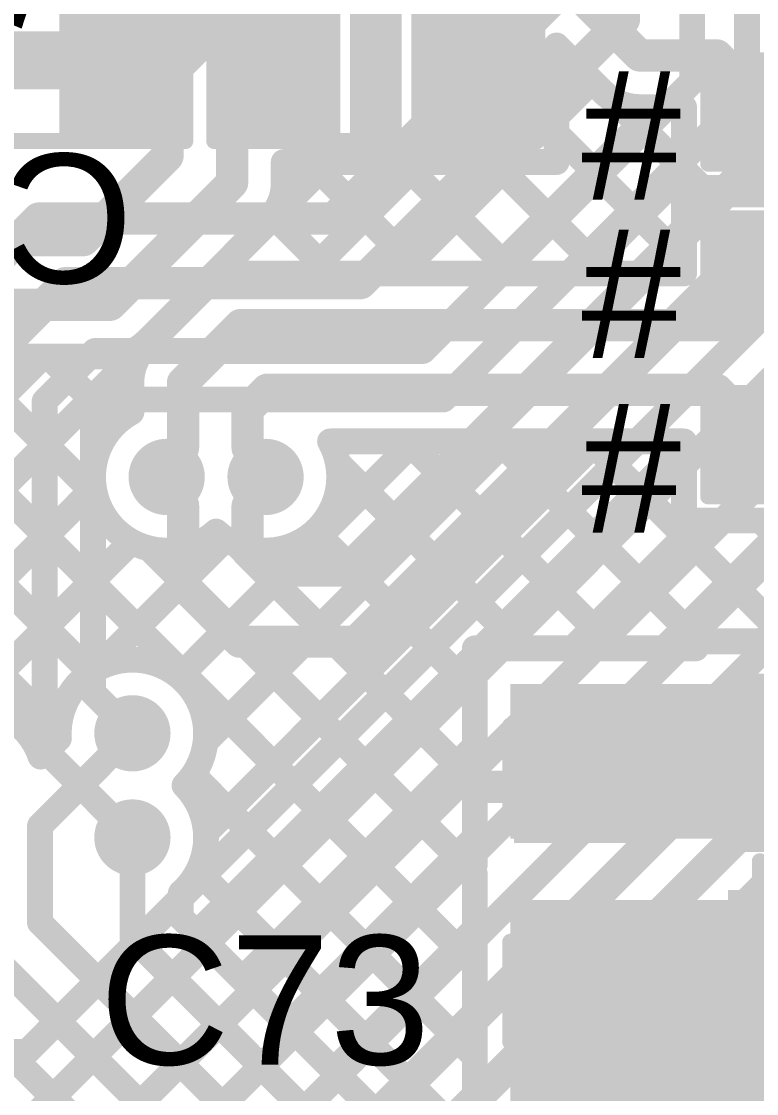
# Model space of a CAD drawing. Header units: millimetres. Extents: x -0.64 to 2.98, y -0.65 to 2.86.
# Drawn here: x 1.3423 to 1.57, y 0.0951 to 0.427 of the extents above; entities that cross this region are included whole.
import ezdxf

# ---------------------------------------------------------------- set-up
doc = ezdxf.new("R2010")
doc.units = ezdxf.units.MM
doc.header["$MEASUREMENT"] = 0
for name, color, linetype in [('BottomLayer', 5, 'Continuous'), ('BottomOverlay', 54, 'Continuous'), ('BottomSolder', 6, 'Continuous'), ('Mechanical2', 216, 'Continuous'), ('TopLayer', 1, 'Continuous'), ('TopOverlay', 2, 'Continuous'), ('TopPaste', 8, 'Continuous'), ('TopSolder', 216, 'Continuous'), ('ViaHoleLayer', 16, 'Continuous')]:
    doc.layers.add(name, color=color, linetype=linetype)
doc.styles.add('Arial', font='arial.ttf', dxfattribs={"height": 0.2})

# ---------------------------------------------------------------- blocks, each defined once
blk = doc.blocks.new('C___0402_29')
at = {"layer": 'TopLayer'}
for points in [[(-0.0275, -0.0125), (-0.0275, 0.0125), (-0.0095, 0.0125), (-0.0095, -0.0125)], [(0.0095, -0.0125), (0.0095, 0.0125), (0.0275, 0.0125), (0.0275, -0.0125)]]:
    blk.add_hatch(color=1, dxfattribs=at).paths.add_polyline_path(points)
at = {"layer": 'TopPaste'}
for points in [[(-0.0275, -0.0125), (-0.0275, 0.0125), (-0.0095, 0.0125), (-0.0095, -0.0125)], [(0.0095, -0.0125), (0.0095, 0.0125), (0.0275, 0.0125), (0.0275, -0.0125)]]:
    blk.add_hatch(color=8, dxfattribs=at).paths.add_polyline_path(points)
at = {"layer": 'TopSolder'}
for points in [[(-0.02986, -0.01486), (-0.02986, 0.01486), (-0.00714, 0.01486), (-0.00714, -0.01486)], [(0.00714, -0.01486), (0.00714, 0.01486), (0.02986, 0.01486), (0.02986, -0.01486)]]:
    blk.add_hatch(color=216, dxfattribs=at).paths.add_polyline_path(points)
at = {"layer": 'TopOverlay', "const_width": 0.005}
for points in [[(-0.031, -0.016), (-0.031, 0.016)], [(-0.031, 0.016), (-0.011, 0.016)], [(0.011, 0.016), (0.031, 0.016)], [(0.031, -0.016), (0.031, 0.016)], [(-0.031, -0.016), (-0.011, -0.016)], [(0.011, -0.016), (0.031, -0.016)]]:
    blk.add_lwpolyline(points, dxfattribs=at)
at = {"layer": 'TopOverlay', "const_width": 0.0025}
for points in [[(-0.03225, 0.016, 1), (-0.02975, 0.016, 1)], [(-0.03225, 0.016, 1), (-0.02975, 0.016, 1)], [(-0.01225, 0.016, 1), (-0.00975, 0.016, 1)], [(0.00975, 0.016, 1), (0.01225, 0.016, 1)], [(0.02975, 0.016, 1), (0.03225, 0.016, 1)], [(0.02975, 0.016, 1), (0.03225, 0.016, 1)], [(-0.03225, -0.016, 1), (-0.02975, -0.016, 1)], [(-0.03225, -0.016, 1), (-0.02975, -0.016, 1)], [(-0.01225, -0.016, 1), (-0.00975, -0.016, 1)], [(0.00975, -0.016, 1), (0.01225, -0.016, 1)], [(0.02975, -0.016, 1), (0.03225, -0.016, 1)], [(0.02975, -0.016, 1), (0.03225, -0.016, 1)]]:
    blk.add_lwpolyline(points, format="xyb", close=True, dxfattribs=at)
blk = doc.blocks.new('C___0402_30')
at = {"layer": 'TopLayer'}
for points in [[(-0.0275, -0.0125), (-0.0275, 0.0125), (-0.0095, 0.0125), (-0.0095, -0.0125)], [(0.0095, -0.0125), (0.0095, 0.0125), (0.0275, 0.0125), (0.0275, -0.0125)]]:
    blk.add_hatch(color=1, dxfattribs=at).paths.add_polyline_path(points)
at = {"layer": 'TopPaste'}
for points in [[(-0.0275, -0.0125), (-0.0275, 0.0125), (-0.0095, 0.0125), (-0.0095, -0.0125)], [(0.0095, -0.0125), (0.0095, 0.0125), (0.0275, 0.0125), (0.0275, -0.0125)]]:
    blk.add_hatch(color=8, dxfattribs=at).paths.add_polyline_path(points)
at = {"layer": 'TopSolder'}
for points in [[(-0.02986, -0.01486), (-0.02986, 0.01486), (-0.00714, 0.01486), (-0.00714, -0.01486)], [(0.00714, -0.01486), (0.00714, 0.01486), (0.02986, 0.01486), (0.02986, -0.01486)]]:
    blk.add_hatch(color=216, dxfattribs=at).paths.add_polyline_path(points)
at = {"layer": 'TopOverlay', "const_width": 0.005}
for points in [[(-0.031, -0.016), (-0.031, 0.016)], [(-0.031, 0.016), (-0.011, 0.016)], [(0.011, 0.016), (0.031, 0.016)], [(0.031, -0.016), (0.031, 0.016)], [(-0.031, -0.016), (-0.011, -0.016)], [(0.011, -0.016), (0.031, -0.016)]]:
    blk.add_lwpolyline(points, dxfattribs=at)
at = {"layer": 'TopOverlay', "const_width": 0.0025}
for points in [[(-0.03225, 0.016, 1), (-0.02975, 0.016, 1)], [(-0.03225, 0.016, 1), (-0.02975, 0.016, 1)], [(-0.01225, 0.016, 1), (-0.00975, 0.016, 1)], [(0.00975, 0.016, 1), (0.01225, 0.016, 1)], [(0.02975, 0.016, 1), (0.03225, 0.016, 1)], [(0.02975, 0.016, 1), (0.03225, 0.016, 1)], [(-0.03225, -0.016, 1), (-0.02975, -0.016, 1)], [(-0.03225, -0.016, 1), (-0.02975, -0.016, 1)], [(-0.01225, -0.016, 1), (-0.00975, -0.016, 1)], [(0.00975, -0.016, 1), (0.01225, -0.016, 1)], [(0.02975, -0.016, 1), (0.03225, -0.016, 1)], [(0.02975, -0.016, 1), (0.03225, -0.016, 1)]]:
    blk.add_lwpolyline(points, format="xyb", close=True, dxfattribs=at)
blk = doc.blocks.new('C___0402_31')
at = {"layer": 'TopLayer'}
for points in [[(-0.0275, -0.0125), (-0.0275, 0.0125), (-0.0095, 0.0125), (-0.0095, -0.0125)], [(0.0095, -0.0125), (0.0095, 0.0125), (0.0275, 0.0125), (0.0275, -0.0125)]]:
    blk.add_hatch(color=1, dxfattribs=at).paths.add_polyline_path(points)
at = {"layer": 'TopPaste'}
for points in [[(-0.0275, -0.0125), (-0.0275, 0.0125), (-0.0095, 0.0125), (-0.0095, -0.0125)], [(0.0095, -0.0125), (0.0095, 0.0125), (0.0275, 0.0125), (0.0275, -0.0125)]]:
    blk.add_hatch(color=8, dxfattribs=at).paths.add_polyline_path(points)
at = {"layer": 'TopSolder'}
for points in [[(-0.02986, -0.01486), (-0.02986, 0.01486), (-0.00714, 0.01486), (-0.00714, -0.01486)], [(0.00714, -0.01486), (0.00714, 0.01486), (0.02986, 0.01486), (0.02986, -0.01486)]]:
    blk.add_hatch(color=216, dxfattribs=at).paths.add_polyline_path(points)
at = {"layer": 'TopOverlay', "const_width": 0.005}
for points in [[(-0.031, -0.016), (-0.031, 0.016)], [(-0.031, 0.016), (-0.011, 0.016)], [(0.011, 0.016), (0.031, 0.016)], [(0.031, -0.016), (0.031, 0.016)], [(-0.031, -0.016), (-0.011, -0.016)], [(0.011, -0.016), (0.031, -0.016)]]:
    blk.add_lwpolyline(points, dxfattribs=at)
at = {"layer": 'TopOverlay', "const_width": 0.0025}
for points in [[(-0.03225, 0.016, 1), (-0.02975, 0.016, 1)], [(-0.03225, 0.016, 1), (-0.02975, 0.016, 1)], [(-0.01225, 0.016, 1), (-0.00975, 0.016, 1)], [(0.00975, 0.016, 1), (0.01225, 0.016, 1)], [(0.02975, 0.016, 1), (0.03225, 0.016, 1)], [(0.02975, 0.016, 1), (0.03225, 0.016, 1)], [(-0.03225, -0.016, 1), (-0.02975, -0.016, 1)], [(-0.03225, -0.016, 1), (-0.02975, -0.016, 1)], [(-0.01225, -0.016, 1), (-0.00975, -0.016, 1)], [(0.00975, -0.016, 1), (0.01225, -0.016, 1)], [(0.02975, -0.016, 1), (0.03225, -0.016, 1)], [(0.02975, -0.016, 1), (0.03225, -0.016, 1)]]:
    blk.add_lwpolyline(points, format="xyb", close=True, dxfattribs=at)
blk = doc.blocks.new('SOLDER_BRIDGE_108')
at = {"layer": 'TopLayer'}
for points in [[(-0.045, -0.0175), (-0.045, 0.0175), (-0.015, 0.0175), (-0.015, -0.0175)], [(0.015, -0.0175), (0.015, 0.0175), (0.045, 0.0175), (0.045, -0.0175)]]:
    blk.add_hatch(color=1, dxfattribs=at).paths.add_polyline_path(points)
at = {"layer": 'TopPaste'}
for points in [[(-0.045, -0.0175), (-0.045, 0.0175), (-0.015, 0.0175), (-0.015, -0.0175)], [(0.015, -0.0175), (0.015, 0.0175), (0.045, 0.0175), (0.045, -0.0175)]]:
    blk.add_hatch(color=8, dxfattribs=at).paths.add_polyline_path(points)
at = {"layer": 'TopSolder'}
for points in [[(-0.049, -0.0215), (-0.049, 0.0215), (-0.011, 0.0215), (-0.011, -0.0215)], [(0.011, -0.0215), (0.011, 0.0215), (0.049, 0.0215), (0.049, -0.0215)]]:
    blk.add_hatch(color=216, dxfattribs=at).paths.add_polyline_path(points)
at = {"layer": 'TopOverlay', "const_width": 0.005}
for points in [[(0.05, 0.022), (-0.05, 0.022)], [(-0.05, 0.022), (-0.05, -0.022)], [(0.05, 0.022), (0.05, -0.022)], [(0.05, -0.022), (-0.05, -0.022)]]:
    blk.add_lwpolyline(points, dxfattribs=at)
at = {"layer": 'TopOverlay', "const_width": 0.0025}
for points in [[(-0.05125, 0.022, 1), (-0.04875, 0.022, 1)], [(-0.05125, 0.022, 1), (-0.04875, 0.022, 1)], [(0.04875, 0.022, 1), (0.05125, 0.022, 1)], [(0.04875, 0.022, 1), (0.05125, 0.022, 1)], [(-0.05125, -0.022, 1), (-0.04875, -0.022, 1)], [(-0.05125, -0.022, 1), (-0.04875, -0.022, 1)], [(0.04875, -0.022, 1), (0.05125, -0.022, 1)], [(0.04875, -0.022, 1), (0.05125, -0.022, 1)]]:
    blk.add_lwpolyline(points, format="xyb", close=True, dxfattribs=at)
blk = doc.blocks.new('SOLDER_BRIDGE_110')
at = {"layer": 'TopLayer'}
for points in [[(-0.045, -0.0175), (-0.045, 0.0175), (-0.015, 0.0175), (-0.015, -0.0175)], [(0.015, -0.0175), (0.015, 0.0175), (0.045, 0.0175), (0.045, -0.0175)]]:
    blk.add_hatch(color=1, dxfattribs=at).paths.add_polyline_path(points)
at = {"layer": 'TopPaste'}
for points in [[(-0.045, -0.0175), (-0.045, 0.0175), (-0.015, 0.0175), (-0.015, -0.0175)], [(0.015, -0.0175), (0.015, 0.0175), (0.045, 0.0175), (0.045, -0.0175)]]:
    blk.add_hatch(color=8, dxfattribs=at).paths.add_polyline_path(points)
at = {"layer": 'TopSolder'}
for points in [[(-0.049, -0.0215), (-0.049, 0.0215), (-0.011, 0.0215), (-0.011, -0.0215)], [(0.011, -0.0215), (0.011, 0.0215), (0.049, 0.0215), (0.049, -0.0215)]]:
    blk.add_hatch(color=216, dxfattribs=at).paths.add_polyline_path(points)
at = {"layer": 'TopOverlay', "const_width": 0.005}
for points in [[(-0.05, 0.022), (0.05, 0.022)], [(-0.05, -0.022), (-0.05, 0.022)], [(0.05, -0.022), (0.05, 0.022)], [(-0.05, -0.022), (0.05, -0.022)]]:
    blk.add_lwpolyline(points, dxfattribs=at)
at = {"layer": 'TopOverlay', "const_width": 0.0025}
for points in [[(-0.05125, 0.022, 1), (-0.04875, 0.022, 1)], [(-0.05125, 0.022, 1), (-0.04875, 0.022, 1)], [(0.04875, 0.022, 1), (0.05125, 0.022, 1)], [(0.04875, 0.022, 1), (0.05125, 0.022, 1)], [(-0.05125, -0.022, 1), (-0.04875, -0.022, 1)], [(-0.05125, -0.022, 1), (-0.04875, -0.022, 1)], [(0.04875, -0.022, 1), (0.05125, -0.022, 1)], [(0.04875, -0.022, 1), (0.05125, -0.022, 1)]]:
    blk.add_lwpolyline(points, format="xyb", close=True, dxfattribs=at)
blk = doc.blocks.new('S3224576121060_255')
at = {"layer": 'TopLayer'}
for points in [[(-0.07087, 0.05709), (-0.01575, 0.05709), (-0.01575, 0.00984), (-0.07087, 0.00984)], [(0.01575, 0.05709), (0.07087, 0.05709), (0.07087, 0.00984), (0.01575, 0.00984)], [(-0.07087, -0.00984), (-0.01575, -0.00984), (-0.01575, -0.05709), (-0.07087, -0.05709)], [(0.01575, -0.00984), (0.07087, -0.00984), (0.07087, -0.05709), (0.01575, -0.05709)]]:
    blk.add_hatch(color=1, dxfattribs=at).paths.add_polyline_path(points)
at = {"layer": 'TopPaste'}
for points in [[(-0.07087, 0.05709), (-0.01575, 0.05709), (-0.01575, 0.00984), (-0.07087, 0.00984)], [(0.01575, 0.05709), (0.07087, 0.05709), (0.07087, 0.00984), (0.01575, 0.00984)], [(-0.07087, -0.00984), (-0.01575, -0.00984), (-0.01575, -0.05709), (-0.07087, -0.05709)], [(0.01575, -0.00984), (0.07087, -0.00984), (0.07087, -0.05709), (0.01575, -0.05709)]]:
    blk.add_hatch(color=8, dxfattribs=at).paths.add_polyline_path(points)
at = {"layer": 'TopSolder'}
for points in [[(-0.07487, 0.06109), (-0.01175, 0.06109), (-0.01175, 0.00584), (-0.07487, 0.00584)], [(0.01175, 0.06109), (0.07487, 0.06109), (0.07487, 0.00584), (0.01175, 0.00584)], [(-0.07487, -0.00584), (-0.01175, -0.00584), (-0.01175, -0.06109), (-0.07487, -0.06109)], [(0.01175, -0.00584), (0.07487, -0.00584), (0.07487, -0.06109), (0.01175, -0.06109)]]:
    blk.add_hatch(color=216, dxfattribs=at).paths.add_polyline_path(points)
at = {"layer": 'TopOverlay', "const_width": 0.005}
for points in [[(-0.008, 0.051), (0.008, 0.051)], [(-0.065, -0.002), (-0.065, 0.003)], [(0.065, -0.002), (0.065, 0.003)], [(-0.008, -0.051), (0.008, -0.051)]]:
    blk.add_lwpolyline(points, dxfattribs=at)
at = {"layer": 'TopOverlay'}
for points, const_width in [([(-0.00925, 0.051, 1), (-0.00675, 0.051, 1)], 0.0025), ([(0.00675, 0.051, 1), (0.00925, 0.051, 1)], 0.0025), ([(-0.06625, 0.003, 1), (-0.06375, 0.003, 1)], 0.0025), ([(0.06375, 0.003, 1), (0.06625, 0.003, 1)], 0.0025), ([(-0.06625, -0.002, 1), (-0.06375, -0.002, 1)], 0.0025), ([(0.06375, -0.002, 1), (0.06625, -0.002, 1)], 0.0025), ([(-0.078, -0.042, 1), (-0.086, -0.042, 1)], 0.005), ([(-0.08725, -0.042, 1), (-0.08475, -0.042, 1)], 0.0025), ([(-0.07925, -0.042, 1), (-0.07675, -0.042, 1)], 0.0025), ([(-0.00925, -0.051, 1), (-0.00675, -0.051, 1)], 0.0025), ([(0.00675, -0.051, 1), (0.00925, -0.051, 1)], 0.0025)]:
    blk.add_lwpolyline(points, format="xyb", close=True, dxfattribs=dict(at, const_width=const_width))
blk = doc.blocks.new('C___0603_332')
at = {"layer": 'TopLayer'}
for points in [[(-0.015, 0.0175), (-0.015, -0.0175), (-0.045, -0.0175), (-0.045, 0.0175)], [(0.045, 0.0175), (0.045, -0.0175), (0.015, -0.0175), (0.015, 0.0175)]]:
    blk.add_hatch(color=1, dxfattribs=at).paths.add_polyline_path(points)
at = {"layer": 'TopPaste'}
for points in [[(-0.015, 0.0175), (-0.015, -0.0175), (-0.045, -0.0175), (-0.045, 0.0175)], [(0.045, 0.0175), (0.045, -0.0175), (0.015, -0.0175), (0.015, 0.0175)]]:
    blk.add_hatch(color=8, dxfattribs=at).paths.add_polyline_path(points)
at = {"layer": 'TopSolder'}
for points in [[(-0.01264, 0.01986), (-0.01264, -0.01986), (-0.04736, -0.01986), (-0.04736, 0.01986)], [(0.04736, 0.01986), (0.04736, -0.01986), (0.01264, -0.01986), (0.01264, 0.01986)]]:
    blk.add_hatch(color=216, dxfattribs=at).paths.add_polyline_path(points)
at = {"layer": 'TopOverlay', "const_width": 0.005}
for points in [[(-0.018, 0.021), (-0.049, 0.021)], [(-0.049, -0.021), (-0.049, 0.021)], [(0.049, 0.021), (0.018, 0.021)], [(0.049, -0.021), (0.049, 0.021)], [(-0.018, -0.021), (-0.049, -0.021)], [(0.049, -0.021), (0.018, -0.021)]]:
    blk.add_lwpolyline(points, dxfattribs=at)
at = {"layer": 'TopOverlay', "const_width": 0.0025}
for points in [[(-0.05025, 0.021, 1), (-0.04775, 0.021, 1)], [(-0.05025, 0.021, 1), (-0.04775, 0.021, 1)], [(-0.01925, 0.021, 1), (-0.01675, 0.021, 1)], [(0.01675, 0.021, 1), (0.01925, 0.021, 1)], [(0.04775, 0.021, 1), (0.05025, 0.021, 1)], [(0.04775, 0.021, 1), (0.05025, 0.021, 1)], [(-0.05025, -0.021, 1), (-0.04775, -0.021, 1)], [(-0.05025, -0.021, 1), (-0.04775, -0.021, 1)], [(-0.01925, -0.021, 1), (-0.01675, -0.021, 1)], [(0.01675, -0.021, 1), (0.01925, -0.021, 1)], [(0.04775, -0.021, 1), (0.05025, -0.021, 1)], [(0.04775, -0.021, 1), (0.05025, -0.021, 1)]]:
    blk.add_lwpolyline(points, format="xyb", close=True, dxfattribs=at)

msp = doc.modelspace()

# ---------------------------------------------------------------- hatches: boundary and pattern name
at = {"layer": 'BottomLayer'}
h = msp.add_hatch(color=5, dxfattribs=at)
edge = h.paths.add_edge_path()
edge.add_arc((1.38724, 0.286), 0.01181, 0, 360)
h = msp.add_hatch(color=5, dxfattribs=at)
edge = h.paths.add_edge_path()
edge.add_arc((1.41787, 0.286), 0.01181, 0, 360)
h = msp.add_hatch(color=5, dxfattribs=at)
edge = h.paths.add_edge_path()
edge.add_arc((1.37663, 0.20663), 0.01181, 0, 360)
h = msp.add_hatch(color=5, dxfattribs=at)
edge = h.paths.add_edge_path()
edge.add_arc((1.37663, 0.17437), 0.01181, 0, 360)
at = {"layer": 'BottomSolder'}
h = msp.add_hatch(color=6, dxfattribs=at)
edge = h.paths.add_edge_path()
edge.add_arc((1.38724, 0.286), 0.00791, 0, 360)
h = msp.add_hatch(color=6, dxfattribs=at)
edge = h.paths.add_edge_path()
edge.add_arc((1.41787, 0.286), 0.00791, 0, 360)
h = msp.add_hatch(color=6, dxfattribs=at)
edge = h.paths.add_edge_path()
edge.add_arc((1.37663, 0.20663), 0.00791, 0, 360)
h = msp.add_hatch(color=6, dxfattribs=at)
edge = h.paths.add_edge_path()
edge.add_arc((1.37663, 0.17437), 0.00791, 0, 360)
at = {"layer": 'TopLayer'}
h = msp.add_hatch(color=1, dxfattribs=at)
edge = h.paths.add_edge_path()
edge.add_arc((1.38724, 0.286), 0.01181, 0, 360)
h = msp.add_hatch(color=1, dxfattribs=at)
edge = h.paths.add_edge_path()
edge.add_arc((1.41787, 0.286), 0.01181, 0, 360)
for points in [[(1.623, 0.22193), (1.49369, 0.22193), (1.49369, 0.174), (1.623, 0.174)], [(1.623, 0.155), (1.49369, 0.155), (1.49369, 0.072), (1.623, 0.072)]]:
    msp.add_hatch(color=1, dxfattribs=at).paths.add_polyline_path(points)
h = msp.add_hatch(color=1, dxfattribs=at)
edge = h.paths.add_edge_path()
edge.add_arc((1.37663, 0.20663), 0.01181, 0, 360)
h = msp.add_hatch(color=1, dxfattribs=at)
edge = h.paths.add_edge_path()
edge.add_arc((1.37663, 0.17437), 0.01181, 0, 360)
at = {"layer": 'TopSolder'}
h = msp.add_hatch(color=216, dxfattribs=at)
edge = h.paths.add_edge_path()
edge.add_arc((1.38724, 0.286), 0.00791, 0, 360)
h = msp.add_hatch(color=216, dxfattribs=at)
edge = h.paths.add_edge_path()
edge.add_arc((1.41787, 0.286), 0.00791, 0, 360)
h = msp.add_hatch(color=216, dxfattribs=at)
edge = h.paths.add_edge_path()
edge.add_arc((1.37663, 0.20663), 0.00791, 0, 360)
h = msp.add_hatch(color=216, dxfattribs=at)
edge = h.paths.add_edge_path()
edge.add_arc((1.37663, 0.17437), 0.00791, 0, 360)
at = {"layer": 'ViaHoleLayer'}
h = msp.add_hatch(color=16, dxfattribs=at)
edge = h.paths.add_edge_path()
edge.add_arc((1.38724, 0.286), 0.00591, 0, 360)
h = msp.add_hatch(color=16, dxfattribs=at)
edge = h.paths.add_edge_path()
edge.add_arc((1.41787, 0.286), 0.00591, 0, 360)
h = msp.add_hatch(color=16, dxfattribs=at)
edge = h.paths.add_edge_path()
edge.add_arc((1.37663, 0.20663), 0.00591, 0, 360)
h = msp.add_hatch(color=16, dxfattribs=at)
edge = h.paths.add_edge_path()
edge.add_arc((1.37663, 0.17437), 0.00591, 0, 360)

# ---------------------------------------------------------------- linework, layer by layer
at = {"layer": 'BottomLayer'}
for points, const_width in [([(1.567, 0.404), (1.567, 0.70904)], 0.008), ([(1.55, 0.40837), (1.55, 0.703)], 0.008), ([(1.52886, 0.42757), (1.52886, 0.67014)], 0.01), ([(1.291, -0.073), (1.93869, 0.57469)], 0.01), ([(1.31682, 0.00382), (1.88962, 0.57662)], 0.008), ([(1.30001, -0.03968), (1.908, 0.56831)], 0.008), ([(1.45073, 0.06127), (1.95669, 0.56723)], 0.01), ([(1.343, 0.085), (1.81636, 0.55836)], 0.008), ([(1.34432, 0.05732), (1.832, 0.545)], 0.008), ([(1.344, 0.108), (1.738, 0.502)], 0.008), ([(1.387, 0.415), (1.4085, 0.4365)], 0.018), ([(1.439, 0.366), (1.50886, 0.43586)], 0.01), ([(1.44728, 0.346), (1.52886, 0.42757)], 0.01), ([(1.256, 0.415), (1.387, 0.415)], 0.018), ([(1.46663, 0.325), (1.55, 0.40837)], 0.008), ([(1.473, 0.31), (1.567, 0.404)], 0.008), ([(1.443, 0.257), (1.58531, 0.39931)], 0.01), ([(1.446, 0.235), (1.60299, 0.39199)], 0.01), ([(1.301, 0.31941), (1.34759, 0.366)], 0.01), ([(1.34759, 0.366), (1.439, 0.366)], 0.01), ([(1.32, 0.31013), (1.35587, 0.346)], 0.01), ([(1.35587, 0.346), (1.44728, 0.346)], 0.01), ([(1.34943, 0.30943), (1.365, 0.325)], 0.008), ([(1.365, 0.325), (1.46663, 0.325)], 0.008), ([(1.34943, 0.20157), (1.34943, 0.30943)], 0.008), ([(1.36443, 0.30243), (1.372, 0.31)], 0.008), ([(1.372, 0.31), (1.473, 0.31)], 0.008), ([(1.36443, 0.21913), (1.36443, 0.30243)], 0.008), ([(1.38724, 0.28231), (1.38724, 0.286)], 0.01), ([(1.41787, 0.28256), (1.41787, 0.286)], 0.01), ([(1.38724, 0.28231), (1.39231, 0.27725)], 0.01), ([(1.41231, 0.277), (1.41787, 0.28256)], 0.01), ([(1.39231, 0.25257), (1.39231, 0.27725)], 0.01), ([(1.41231, 0.26286), (1.41231, 0.277)], 0.01), ([(1.41231, 0.26286), (1.41817, 0.257)], 0.01), ([(1.41817, 0.257), (1.443, 0.257)], 0.01), ([(1.39231, 0.25257), (1.40988, 0.235)], 0.01), ([(1.40988, 0.235), (1.446, 0.235)], 0.01), ([(1.36443, 0.21913), (1.37663, 0.20693)], 0.008), ([(1.46206, 0.04997), (1.624, 0.21192)], 0.008), ([(1.37663, 0.20663), (1.37663, 0.20693)], 0.008), ([(1.45226, 0.03072), (1.624, 0.20246)], 0.008), ([(1.34943, 0.20157), (1.37663, 0.17437)], 0.008), ([(1.46381, 0.01398), (1.624, 0.17418)], 0.008), ([(1.57132, 0.15924), (1.624, 0.10656)], 0.008), ([(1.38821, -0.0899), (1.624, 0.14589)], 0.008), ([(1.55718, 0.1451), (1.624, 0.07828)], 0.008), ([(1.54304, 0.13095), (1.624, 0.04999)], 0.008), ([(1.5289, 0.11681), (1.79024, -0.14453)], 0.008), ([(1.296, 0.108), (1.344, 0.108)], 0.008), ([(1.51475, 0.10267), (1.71007, -0.09265)], 0.008)]:
    msp.add_lwpolyline(points, dxfattribs=dict(at, const_width=const_width))
for points, const_width in [([(1.52636, 0.42757, 1), (1.53136, 0.42757, 1)], 0.005), ([(1.52636, 0.42757, 1), (1.53136, 0.42757, 1)], 0.005), ([(1.3825, 0.415, 1), (1.3915, 0.415, 1)], 0.009), ([(1.3825, 0.415, 1), (1.3915, 0.415, 1)], 0.009), ([(1.548, 0.40837, 1), (1.552, 0.40837, 1)], 0.004), ([(1.548, 0.40837, 1), (1.552, 0.40837, 1)], 0.004), ([(1.565, 0.404, 1), (1.569, 0.404, 1)], 0.004), ([(1.565, 0.404, 1), (1.569, 0.404, 1)], 0.004), ([(1.34509, 0.366, 1), (1.35009, 0.366, 1)], 0.005), ([(1.34509, 0.366, 1), (1.35009, 0.366, 1)], 0.005), ([(1.4365, 0.366, 1), (1.4415, 0.366, 1)], 0.005), ([(1.4365, 0.366, 1), (1.4415, 0.366, 1)], 0.005), ([(1.35337, 0.346, 1), (1.35837, 0.346, 1)], 0.005), ([(1.35337, 0.346, 1), (1.35837, 0.346, 1)], 0.005), ([(1.44478, 0.346, 1), (1.44978, 0.346, 1)], 0.005), ([(1.44478, 0.346, 1), (1.44978, 0.346, 1)], 0.005), ([(1.363, 0.325, 1), (1.367, 0.325, 1)], 0.004), ([(1.363, 0.325, 1), (1.367, 0.325, 1)], 0.004), ([(1.46463, 0.325, 1), (1.46863, 0.325, 1)], 0.004), ([(1.46463, 0.325, 1), (1.46863, 0.325, 1)], 0.004), ([(1.34743, 0.30943, 1), (1.35143, 0.30943, 1)], 0.004), ([(1.34743, 0.30943, 1), (1.35143, 0.30943, 1)], 0.004), ([(1.37, 0.31, 1), (1.374, 0.31, 1)], 0.004), ([(1.37, 0.31, 1), (1.374, 0.31, 1)], 0.004), ([(1.471, 0.31, 1), (1.475, 0.31, 1)], 0.004), ([(1.471, 0.31, 1), (1.475, 0.31, 1)], 0.004), ([(1.36243, 0.30243, 1), (1.36643, 0.30243, 1)], 0.004), ([(1.36243, 0.30243, 1), (1.36643, 0.30243, 1)], 0.004), ([(1.38474, 0.286, 1), (1.38974, 0.286, 1)], 0.005), ([(1.41537, 0.286, 1), (1.42037, 0.286, 1)], 0.005), ([(1.38474, 0.28231, 1), (1.38974, 0.28231, 1)], 0.005), ([(1.38474, 0.28231, 1), (1.38974, 0.28231, 1)], 0.005), ([(1.41537, 0.28256, 1), (1.42037, 0.28256, 1)], 0.005), ([(1.41537, 0.28256, 1), (1.42037, 0.28256, 1)], 0.005), ([(1.38981, 0.27725, 1), (1.39481, 0.27725, 1)], 0.005), ([(1.38981, 0.27725, 1), (1.39481, 0.27725, 1)], 0.005), ([(1.40981, 0.277, 1), (1.41481, 0.277, 1)], 0.005), ([(1.40981, 0.277, 1), (1.41481, 0.277, 1)], 0.005), ([(1.40981, 0.26286, 1), (1.41481, 0.26286, 1)], 0.005), ([(1.40981, 0.26286, 1), (1.41481, 0.26286, 1)], 0.005), ([(1.41567, 0.257, 1), (1.42067, 0.257, 1)], 0.005), ([(1.41567, 0.257, 1), (1.42067, 0.257, 1)], 0.005), ([(1.4405, 0.257, 1), (1.4455, 0.257, 1)], 0.005), ([(1.4405, 0.257, 1), (1.4455, 0.257, 1)], 0.005), ([(1.38981, 0.25257, 1), (1.39481, 0.25257, 1)], 0.005), ([(1.38981, 0.25257, 1), (1.39481, 0.25257, 1)], 0.005), ([(1.40738, 0.235, 1), (1.41238, 0.235, 1)], 0.005), ([(1.40738, 0.235, 1), (1.41238, 0.235, 1)], 0.005), ([(1.4435, 0.235, 1), (1.4485, 0.235, 1)], 0.005), ([(1.4435, 0.235, 1), (1.4485, 0.235, 1)], 0.005), ([(1.36243, 0.21913, 1), (1.36643, 0.21913, 1)], 0.004), ([(1.36243, 0.21913, 1), (1.36643, 0.21913, 1)], 0.004), ([(1.37463, 0.20693, 1), (1.37863, 0.20693, 1)], 0.004), ([(1.37463, 0.20693, 1), (1.37863, 0.20693, 1)], 0.004), ([(1.37463, 0.20663, 1), (1.37863, 0.20663, 1)], 0.004), ([(1.34743, 0.20157, 1), (1.35143, 0.20157, 1)], 0.004), ([(1.34743, 0.20157, 1), (1.35143, 0.20157, 1)], 0.004), ([(1.37463, 0.17437, 1), (1.37863, 0.17437, 1)], 0.004), ([(1.56932, 0.15924, 1), (1.57332, 0.15924, 1)], 0.004), ([(1.55518, 0.1451, 1), (1.55918, 0.1451, 1)], 0.004), ([(1.54104, 0.13095, 1), (1.54504, 0.13095, 1)], 0.004), ([(1.5269, 0.11681, 1), (1.5309, 0.11681, 1)], 0.004), ([(1.342, 0.108, 1), (1.346, 0.108, 1)], 0.004), ([(1.342, 0.108, 1), (1.346, 0.108, 1)], 0.004), ([(1.51275, 0.10267, 1), (1.51675, 0.10267, 1)], 0.004)]:
    msp.add_lwpolyline(points, format="xyb", close=True, dxfattribs=dict(at, const_width=const_width))
at = {"layer": 'Mechanical2', "const_width": 0.01}
msp.add_lwpolyline([(1.75783, 2.80917, -6.230382), (0.64896, 2.81029)], format="xyb", dxfattribs=at)
at = {"layer": 'TopLayer'}
for points, const_width in [([(1.482, 0.412), (1.482, 0.45386)], 0.012), ([(1.448, 0.3835), (1.448, 0.4405)], 0.008), ([(1.456, 0.3835), (1.456, 0.4405)], 0.008), ([(1.511, 0.43922), (1.53372, 0.4165)], 0.01), ([(1.448, 0.42244), (1.456, 0.43044)], 0.008), ([(1.448, 0.42398), (1.456, 0.41598)], 0.008), ([(1.508, 0.41959), (1.52239, 0.4052)], 0.008), ([(1.508, 0.3835), (1.508, 0.41959)], 0.008), ([(1.53372, 0.4165), (1.55764, 0.4165)], 0.01), ([(1.55764, 0.4165), (1.5635, 0.41064)], 0.01), ([(1.373, 0.4095), (1.373, 0.412)], 0.01), ([(1.422, 0.4095), (1.422, 0.412)], 0.01), ([(1.5635, 0.403), (1.5635, 0.41064)], 0.01), ([(1.373, 0.4095), (1.3875, 0.395)], 0.01), ([(1.4075, 0.395), (1.422, 0.4095)], 0.01), ([(1.508, 0.39759), (1.519, 0.40859)], 0.008), ([(1.448, 0.39416), (1.456, 0.40216)], 0.008), ([(1.52615, 0.4024), (1.5475, 0.38105)], 0.008), ([(1.5635, 0.403), (1.5675, 0.399)], 0.01), ([(1.4877, 0.349), (1.5392, 0.4005)], 0.008), ([(1.53372, 0.4005), (1.5475, 0.4005)], 0.008), ([(1.5475, 0.3755), (1.5475, 0.4005)], 0.008), ([(1.3875, 0.38536), (1.3875, 0.395)], 0.01), ([(1.4075, 0.37707), (1.4075, 0.395)], 0.01), ([(1.448, 0.3957), (1.456, 0.3877)], 0.008), ([(1.508, 0.39227), (1.5475, 0.35277)], 0.008), ([(1.456, 0.3877), (1.4602, 0.3835)], 0.008), ([(1.36145, 0.35931), (1.3875, 0.38536)], 0.01), ([(1.30806, 0.25422), (1.43734, 0.3835)], 0.008), ([(1.4235, 0.3835), (1.448, 0.3835)], 0.008), ([(1.4235, 0.37707), (1.4235, 0.3835)], 0.008), ([(1.43113, 0.349), (1.46563, 0.3835)], 0.008), ([(1.43191, 0.3835), (1.46641, 0.349)], 0.008), ([(1.456, 0.3835), (1.508, 0.3835)], 0.008), ([(1.45941, 0.349), (1.49391, 0.3835)], 0.008), ([(1.4602, 0.3835), (1.4947, 0.349)], 0.008), ([(1.48848, 0.3835), (1.52298, 0.349)], 0.008), ([(1.5475, 0.38105), (1.55305, 0.3755)], 0.008), ([(1.36974, 0.33931), (1.4075, 0.37707)], 0.01), ([(1.51598, 0.349), (1.5475, 0.38052)], 0.008), ([(1.5475, 0.3755), (1.582, 0.3755)], 0.008), ([(1.5475, 0.3735), (1.582, 0.3735)], 0.008), ([(1.5475, 0.349), (1.5475, 0.3735)], 0.008), ([(1.38106, 0.32801), (1.4188, 0.36575)], 0.008), ([(1.42002, 0.36711), (1.43813, 0.349)], 0.008), ([(1.33692, 0.35931), (1.36145, 0.35931)], 0.01), ([(1.40595, 0.3529), (1.40985, 0.349)], 0.008), ([(1.41007, 0.349), (1.5475, 0.349)], 0.008), ([(1.5635, 0.346), (1.5675, 0.35)], 0.01), ([(1.5635, 0.33886), (1.5635, 0.346)], 0.01), ([(1.38101, 0.32656), (1.39875, 0.3443)], 0.008), ([(1.31792, 0.33931), (1.36974, 0.33931)], 0.01), ([(1.55764, 0.333), (1.5635, 0.33886)], 0.01), ([(1.39231, 0.31524), (1.41007, 0.333)], 0.01), ([(1.41007, 0.333), (1.55764, 0.333)], 0.01), ([(1.28037, 0.25481), (1.34887, 0.32331)], 0.008), ([(1.31792, 0.32331), (1.36974, 0.32331)], 0.008), ([(1.3224, 0.32331), (1.36507, 0.28064)], 0.008), ([(1.35068, 0.32331), (1.37149, 0.3025)], 0.008), ([(1.29783, 0.3196), (1.48269, 0.13473)], 0.008), ([(1.37631, 0.30602), (1.37631, 0.31524)], 0.008), ([(1.39231, 0.295), (1.39231, 0.31524)], 0.01), ([(1.41231, 0.30695), (1.41836, 0.313)], 0.01), ([(1.41836, 0.313), (1.55764, 0.313)], 0.01), ([(1.55764, 0.313), (1.5635, 0.30714)], 0.01), ([(1.5635, 0.3), (1.5635, 0.30714)], 0.01), ([(1.41231, 0.295), (1.41231, 0.30695)], 0.01), ([(1.5635, 0.3), (1.5675, 0.296)], 0.01), ([(1.39118, 0.2242), (1.46398, 0.297)], 0.008), ([(1.39929, 0.20403), (1.49227, 0.297)], 0.008), ([(1.39939, 0.17584), (1.52055, 0.297)], 0.008), ([(1.43785, 0.297), (1.5475, 0.297)], 0.008), ([(1.46185, 0.297), (1.52592, 0.23293)], 0.008), ([(1.48476, 0.23293), (1.5475, 0.29567)], 0.008), ([(1.49013, 0.297), (1.55204, 0.23509)], 0.008), ([(1.51841, 0.297), (1.58033, 0.23509)], 0.008), ([(1.5475, 0.2725), (1.5475, 0.297)], 0.008), ([(1.29558, 0.29356), (1.36371, 0.22543)], 0.008), ([(1.44027, 0.29029), (1.49763, 0.23293)], 0.008), ([(1.32365, 0.24152), (1.36469, 0.28256)], 0.008), ([(1.51305, 0.23293), (1.55262, 0.2725)], 0.008), ([(1.54133, 0.23293), (1.5809, 0.2725)], 0.008), ([(1.5475, 0.2725), (1.582, 0.2725)], 0.008), ([(1.5712, 0.2725), (1.60861, 0.23509)], 0.008), ([(1.43318, 0.2691), (1.48269, 0.21958)], 0.008), ([(1.33654, 0.22613), (1.37636, 0.26595)], 0.008), ([(1.36488, 0.22618), (1.40552, 0.26682)], 0.008), ([(1.40902, 0.26498), (1.48269, 0.1913)], 0.008), ([(1.57177, 0.23509), (1.60269, 0.266)], 0.008), ([(1.38188, 0.26383), (1.48269, 0.16302)], 0.008), ([(1.55113, 0.23509), (1.63425, 0.23509)], 0.008), ([(1.48269, 0.23293), (1.55113, 0.23293)], 0.008), ([(1.48269, 0.166), (1.48269, 0.23293)], 0.008), ([(1.39652, 0.14469), (1.48269, 0.23086)], 0.008), ([(1.33711, 0.22374), (1.35382, 0.20703)], 0.008), ([(1.34466, 0.20596), (1.35708, 0.21838)], 0.008), ([(1.348, 0.178), (1.37663, 0.20663)], 0.008), ([(1.3482, 0.19941), (1.35387, 0.20508)], 0.008), ([(1.41067, 0.13055), (1.48269, 0.20257)], 0.008), ([(1.39543, 0.19371), (1.48269, 0.10645)], 0.008), ([(1.48719, 0.19006), (1.51469, 0.19006)], 0.01), ([(1.348, 0.148), (1.348, 0.178)], 0.008), ([(1.37663, 0.14337), (1.37663, 0.17437)], 0.008), ([(1.42481, 0.11641), (1.48269, 0.17429)], 0.008), ([(1.39692, 0.16394), (1.48269, 0.07816)], 0.008), ([(1.48269, 0.061), (1.48269, 0.163)], 0.008), ([(1.39163, 0.14958), (1.39163, 0.15718)], 0.008), ([(1.322, 0.149), (1.527, -0.056)], 0.008), ([(1.39163, 0.14958), (1.54721, -0.006)], 0.008), ([(1.348, 0.148), (1.532, -0.036)], 0.008), ([(1.43895, 0.10226), (1.48269, 0.146)], 0.008), ([(1.37663, 0.14337), (1.541, -0.021)], 0.008), ([(1.314, 0.132), (1.52168, -0.07569)], 0.008), ([(1.45309, 0.08812), (1.48269, 0.11772)], 0.008)]:
    msp.add_lwpolyline(points, dxfattribs=dict(at, const_width=const_width))
for points, const_width in [([(1.454, 0.43044, 1), (1.458, 0.43044, 1)], 0.004), ([(1.446, 0.42398, 1), (1.45, 0.42398, 1)], 0.004), ([(1.446, 0.42244, 1), (1.45, 0.42244, 1)], 0.004), ([(1.506, 0.41959, 1), (1.51, 0.41959, 1)], 0.004), ([(1.506, 0.41959, 1), (1.51, 0.41959, 1)], 0.004), ([(1.454, 0.41598, 1), (1.458, 0.41598, 1)], 0.004), ([(1.53122, 0.4165, 1), (1.53622, 0.4165, 1)], 0.005), ([(1.53122, 0.4165, 1), (1.53622, 0.4165, 1)], 0.005), ([(1.55514, 0.4165, 1), (1.56014, 0.4165, 1)], 0.005), ([(1.55514, 0.4165, 1), (1.56014, 0.4165, 1)], 0.005), ([(1.3705, 0.412, 1), (1.3755, 0.412, 1)], 0.005), ([(1.4195, 0.412, 1), (1.4245, 0.412, 1)], 0.005), ([(1.479, 0.412, 1), (1.485, 0.412, 1)], 0.006), ([(1.561, 0.41064, 1), (1.566, 0.41064, 1)], 0.005), ([(1.561, 0.41064, 1), (1.566, 0.41064, 1)], 0.005), ([(1.3705, 0.4095, 1), (1.3755, 0.4095, 1)], 0.005), ([(1.3705, 0.4095, 1), (1.3755, 0.4095, 1)], 0.005), ([(1.4195, 0.4095, 1), (1.4245, 0.4095, 1)], 0.005), ([(1.4195, 0.4095, 1), (1.4245, 0.4095, 1)], 0.005), ([(1.517, 0.40859, 1), (1.521, 0.40859, 1)], 0.004), ([(1.52039, 0.4052, 1), (1.52439, 0.4052, 1)], 0.004), ([(1.52039, 0.4052, 1), (1.52439, 0.4052, 1)], 0.004), ([(1.5204, 0.40519, 1), (1.5244, 0.40519, 1)], 0.004), ([(1.454, 0.40216, 1), (1.458, 0.40216, 1)], 0.004), ([(1.52415, 0.4024, 1), (1.52815, 0.4024, 1)], 0.004), ([(1.561, 0.403, 1), (1.566, 0.403, 1)], 0.005), ([(1.561, 0.403, 1), (1.566, 0.403, 1)], 0.005), ([(1.53172, 0.4005, 1), (1.53572, 0.4005, 1)], 0.004), ([(1.53172, 0.4005, 1), (1.53572, 0.4005, 1)], 0.004), ([(1.53172, 0.4005, 1), (1.53572, 0.4005, 1)], 0.004), ([(1.5372, 0.4005, 1), (1.5412, 0.4005, 1)], 0.004), ([(1.5455, 0.4005, 1), (1.5495, 0.4005, 1)], 0.004), ([(1.5455, 0.4005, 1), (1.5495, 0.4005, 1)], 0.004), ([(1.565, 0.399, 1), (1.57, 0.399, 1)], 0.005), ([(1.385, 0.395, 1), (1.39, 0.395, 1)], 0.005), ([(1.385, 0.395, 1), (1.39, 0.395, 1)], 0.005), ([(1.405, 0.395, 1), (1.41, 0.395, 1)], 0.005), ([(1.405, 0.395, 1), (1.41, 0.395, 1)], 0.005), ([(1.446, 0.3957, 1), (1.45, 0.3957, 1)], 0.004), ([(1.506, 0.39759, 1), (1.51, 0.39759, 1)], 0.004), ([(1.446, 0.39416, 1), (1.45, 0.39416, 1)], 0.004), ([(1.506, 0.39227, 1), (1.51, 0.39227, 1)], 0.004), ([(1.454, 0.3877, 1), (1.458, 0.3877, 1)], 0.004), ([(1.454, 0.3877, 1), (1.458, 0.3877, 1)], 0.004), ([(1.385, 0.38536, 1), (1.39, 0.38536, 1)], 0.005), ([(1.385, 0.38536, 1), (1.39, 0.38536, 1)], 0.005), ([(1.4215, 0.3835, 1), (1.4255, 0.3835, 1)], 0.004), ([(1.4215, 0.3835, 1), (1.4255, 0.3835, 1)], 0.004), ([(1.42991, 0.3835, 1), (1.43391, 0.3835, 1)], 0.004), ([(1.43534, 0.3835, 1), (1.43934, 0.3835, 1)], 0.004), ([(1.446, 0.3835, 1), (1.45, 0.3835, 1)], 0.004), ([(1.446, 0.3835, 1), (1.45, 0.3835, 1)], 0.004), ([(1.454, 0.3835, 1), (1.458, 0.3835, 1)], 0.004), ([(1.454, 0.3835, 1), (1.458, 0.3835, 1)], 0.004), ([(1.4582, 0.3835, 1), (1.4622, 0.3835, 1)], 0.004), ([(1.4582, 0.3835, 1), (1.4622, 0.3835, 1)], 0.004), ([(1.46363, 0.3835, 1), (1.46763, 0.3835, 1)], 0.004), ([(1.48648, 0.3835, 1), (1.49048, 0.3835, 1)], 0.004), ([(1.49191, 0.3835, 1), (1.49591, 0.3835, 1)], 0.004), ([(1.506, 0.3835, 1), (1.51, 0.3835, 1)], 0.004), ([(1.506, 0.3835, 1), (1.51, 0.3835, 1)], 0.004), ([(1.5455, 0.38105, 1), (1.5495, 0.38105, 1)], 0.004), ([(1.5455, 0.38105, 1), (1.5495, 0.38105, 1)], 0.004), ([(1.405, 0.37707, 1), (1.41, 0.37707, 1)], 0.005), ([(1.405, 0.37707, 1), (1.41, 0.37707, 1)], 0.005), ([(1.5455, 0.38052, 1), (1.5495, 0.38052, 1)], 0.004), ([(1.4215, 0.37707, 1), (1.4255, 0.37707, 1)], 0.004), ([(1.4215, 0.37707, 1), (1.4255, 0.37707, 1)], 0.004), ([(1.4215, 0.37707, 1), (1.4255, 0.37707, 1)], 0.004), ([(1.5455, 0.3755, 1), (1.5495, 0.3755, 1)], 0.004), ([(1.5455, 0.3755, 1), (1.5495, 0.3755, 1)], 0.004), ([(1.55105, 0.3755, 1), (1.55505, 0.3755, 1)], 0.004), ([(1.5455, 0.3735, 1), (1.5495, 0.3735, 1)], 0.004), ([(1.5455, 0.3735, 1), (1.5495, 0.3735, 1)], 0.004), ([(1.4168, 0.36575, 1), (1.4208, 0.36575, 1)], 0.004), ([(1.4168, 0.36575, 1), (1.4208, 0.36575, 1)], 0.004), ([(1.41681, 0.36576, 1), (1.42081, 0.36576, 1)], 0.004), ([(1.41802, 0.36711, 1), (1.42202, 0.36711, 1)], 0.004), ([(1.35895, 0.35931, 1), (1.36395, 0.35931, 1)], 0.005), ([(1.35895, 0.35931, 1), (1.36395, 0.35931, 1)], 0.005), ([(1.40395, 0.3529, 1), (1.40795, 0.3529, 1)], 0.004), ([(1.5455, 0.35277, 1), (1.5495, 0.35277, 1)], 0.004), ([(1.40785, 0.349, 1), (1.41185, 0.349, 1)], 0.004), ([(1.40807, 0.349, 1), (1.41207, 0.349, 1)], 0.004), ([(1.40807, 0.349, 1), (1.41207, 0.349, 1)], 0.004), ([(1.40807, 0.349, 1), (1.41207, 0.349, 1)], 0.004), ([(1.42913, 0.349, 1), (1.43313, 0.349, 1)], 0.004), ([(1.43613, 0.349, 1), (1.44013, 0.349, 1)], 0.004), ([(1.45741, 0.349, 1), (1.46141, 0.349, 1)], 0.004), ([(1.46441, 0.349, 1), (1.46841, 0.349, 1)], 0.004), ([(1.4857, 0.349, 1), (1.4897, 0.349, 1)], 0.004), ([(1.4927, 0.349, 1), (1.4967, 0.349, 1)], 0.004), ([(1.51398, 0.349, 1), (1.51798, 0.349, 1)], 0.004), ([(1.52098, 0.349, 1), (1.52498, 0.349, 1)], 0.004), ([(1.5455, 0.349, 1), (1.5495, 0.349, 1)], 0.004), ([(1.5455, 0.349, 1), (1.5495, 0.349, 1)], 0.004), ([(1.565, 0.35, 1), (1.57, 0.35, 1)], 0.005), ([(1.561, 0.346, 1), (1.566, 0.346, 1)], 0.005), ([(1.561, 0.346, 1), (1.566, 0.346, 1)], 0.005), ([(1.39675, 0.3443, 1), (1.40075, 0.3443, 1)], 0.004), ([(1.39675, 0.3443, 1), (1.40075, 0.3443, 1)], 0.004), ([(1.39676, 0.34431, 1), (1.40076, 0.34431, 1)], 0.004), ([(1.36724, 0.33931, 1), (1.37224, 0.33931, 1)], 0.005), ([(1.36724, 0.33931, 1), (1.37224, 0.33931, 1)], 0.005), ([(1.561, 0.33886, 1), (1.566, 0.33886, 1)], 0.005), ([(1.561, 0.33886, 1), (1.566, 0.33886, 1)], 0.005), ([(1.40757, 0.333, 1), (1.41257, 0.333, 1)], 0.005), ([(1.40757, 0.333, 1), (1.41257, 0.333, 1)], 0.005), ([(1.55514, 0.333, 1), (1.56014, 0.333, 1)], 0.005), ([(1.55514, 0.333, 1), (1.56014, 0.333, 1)], 0.005), ([(1.37905, 0.328, 1), (1.38305, 0.328, 1)], 0.004), ([(1.37906, 0.32801, 1), (1.38306, 0.32801, 1)], 0.004), ([(1.37906, 0.32801, 1), (1.38306, 0.32801, 1)], 0.004), ([(1.379, 0.32655, 1), (1.383, 0.32655, 1)], 0.004), ([(1.37901, 0.32656, 1), (1.38301, 0.32656, 1)], 0.004), ([(1.37901, 0.32656, 1), (1.38301, 0.32656, 1)], 0.004), ([(1.34687, 0.32331, 1), (1.35087, 0.32331, 1)], 0.004), ([(1.34868, 0.32331, 1), (1.35268, 0.32331, 1)], 0.004), ([(1.36774, 0.32331, 1), (1.37174, 0.32331, 1)], 0.004), ([(1.36774, 0.32331, 1), (1.37174, 0.32331, 1)], 0.004), ([(1.36774, 0.32331, 1), (1.37174, 0.32331, 1)], 0.004), ([(1.37431, 0.31524, 1), (1.37831, 0.31524, 1)], 0.004), ([(1.37431, 0.31524, 1), (1.37831, 0.31524, 1)], 0.004), ([(1.37431, 0.31524, 1), (1.37831, 0.31524, 1)], 0.004), ([(1.38981, 0.31524, 1), (1.39481, 0.31524, 1)], 0.005), ([(1.38981, 0.31524, 1), (1.39481, 0.31524, 1)], 0.005), ([(1.41586, 0.313, 1), (1.42086, 0.313, 1)], 0.005), ([(1.41586, 0.313, 1), (1.42086, 0.313, 1)], 0.005), ([(1.55514, 0.313, 1), (1.56014, 0.313, 1)], 0.005), ([(1.55514, 0.313, 1), (1.56014, 0.313, 1)], 0.005), ([(1.561, 0.30714, 1), (1.566, 0.30714, 1)], 0.005), ([(1.561, 0.30714, 1), (1.566, 0.30714, 1)], 0.005), ([(1.37431, 0.30602, 1), (1.37831, 0.30602, 1)], 0.004), ([(1.37431, 0.30602, 1), (1.37831, 0.30602, 1)], 0.004), ([(1.40981, 0.30695, 1), (1.41481, 0.30695, 1)], 0.005), ([(1.40981, 0.30695, 1), (1.41481, 0.30695, 1)], 0.005), ([(1.36949, 0.3025, 1), (1.37349, 0.3025, 1)], 0.004), ([(1.561, 0.3, 1), (1.566, 0.3, 1)], 0.005), ([(1.561, 0.3, 1), (1.566, 0.3, 1)], 0.005), ([(1.38981, 0.295, 1), (1.39481, 0.295, 1)], 0.005), ([(1.40981, 0.295, 1), (1.41481, 0.295, 1)], 0.005), ([(1.43585, 0.297, 1), (1.43985, 0.297, 1)], 0.004), ([(1.43585, 0.297, 1), (1.43985, 0.297, 1)], 0.004), ([(1.45985, 0.297, 1), (1.46385, 0.297, 1)], 0.004), ([(1.46198, 0.297, 1), (1.46598, 0.297, 1)], 0.004), ([(1.48813, 0.297, 1), (1.49213, 0.297, 1)], 0.004), ([(1.49027, 0.297, 1), (1.49427, 0.297, 1)], 0.004), ([(1.51641, 0.297, 1), (1.52041, 0.297, 1)], 0.004), ([(1.51855, 0.297, 1), (1.52255, 0.297, 1)], 0.004), ([(1.5455, 0.297, 1), (1.5495, 0.297, 1)], 0.004), ([(1.5455, 0.297, 1), (1.5495, 0.297, 1)], 0.004), ([(1.5455, 0.29567, 1), (1.5495, 0.29567, 1)], 0.004), ([(1.565, 0.296, 1), (1.57, 0.296, 1)], 0.005), ([(1.43827, 0.29029, 1), (1.44227, 0.29029, 1)], 0.004), ([(1.43868, 0.286, 1), (1.44268, 0.286, 1)], 0.004), ([(1.43868, 0.286, 1), (1.44268, 0.286, 1)], 0.004), ([(1.36269, 0.28256, 1), (1.36669, 0.28256, 1)], 0.004), ([(1.36307, 0.28064, 1), (1.36707, 0.28064, 1)], 0.004), ([(1.5455, 0.2725, 1), (1.5495, 0.2725, 1)], 0.004), ([(1.5455, 0.2725, 1), (1.5495, 0.2725, 1)], 0.004), ([(1.55062, 0.2725, 1), (1.55462, 0.2725, 1)], 0.004), ([(1.5692, 0.2725, 1), (1.5732, 0.2725, 1)], 0.004), ([(1.40055, 0.26909, 1), (1.40455, 0.26909, 1)], 0.004), ([(1.40055, 0.26909, 1), (1.40455, 0.26909, 1)], 0.004), ([(1.43118, 0.2691, 1), (1.43518, 0.2691, 1)], 0.004), ([(1.37436, 0.26595, 1), (1.37836, 0.26595, 1)], 0.004), ([(1.40352, 0.26682, 1), (1.40752, 0.26682, 1)], 0.004), ([(1.40702, 0.26498, 1), (1.41102, 0.26498, 1)], 0.004), ([(1.37988, 0.26383, 1), (1.38388, 0.26383, 1)], 0.004), ([(1.54913, 0.23509, 1), (1.55313, 0.23509, 1)], 0.004), ([(1.55004, 0.23509, 1), (1.55404, 0.23509, 1)], 0.004), ([(1.56977, 0.23509, 1), (1.57377, 0.23509, 1)], 0.004), ([(1.48069, 0.23293, 1), (1.48469, 0.23293, 1)], 0.004), ([(1.48069, 0.23293, 1), (1.48469, 0.23293, 1)], 0.004), ([(1.48276, 0.23293, 1), (1.48676, 0.23293, 1)], 0.004), ([(1.49563, 0.23293, 1), (1.49963, 0.23293, 1)], 0.004), ([(1.51105, 0.23293, 1), (1.51505, 0.23293, 1)], 0.004), ([(1.52392, 0.23293, 1), (1.52792, 0.23293, 1)], 0.004), ([(1.53933, 0.23293, 1), (1.54333, 0.23293, 1)], 0.004), ([(1.54913, 0.23293, 1), (1.55313, 0.23293, 1)], 0.004), ([(1.48069, 0.23086, 1), (1.48469, 0.23086, 1)], 0.004), ([(1.36171, 0.22543, 1), (1.36571, 0.22543, 1)], 0.004), ([(1.36288, 0.22618, 1), (1.36688, 0.22618, 1)], 0.004), ([(1.38918, 0.2242, 1), (1.39318, 0.2242, 1)], 0.004), ([(1.48069, 0.21958, 1), (1.48469, 0.21958, 1)], 0.004), ([(1.35508, 0.21838, 1), (1.35908, 0.21838, 1)], 0.004), ([(1.34266, 0.20596, 1), (1.34666, 0.20596, 1)], 0.004), ([(1.35182, 0.20703, 1), (1.35582, 0.20703, 1)], 0.004), ([(1.37463, 0.20663, 1), (1.37863, 0.20663, 1)], 0.004), ([(1.39744, 0.20663, 1), (1.40144, 0.20663, 1)], 0.004), ([(1.39744, 0.20663, 1), (1.40144, 0.20663, 1)], 0.004), ([(1.35187, 0.20508, 1), (1.35587, 0.20508, 1)], 0.004), ([(1.35187, 0.20508, 1), (1.35587, 0.20508, 1)], 0.004), ([(1.39729, 0.20403, 1), (1.40129, 0.20403, 1)], 0.004), ([(1.48069, 0.20257, 1), (1.48469, 0.20257, 1)], 0.004), ([(1.3462, 0.19941, 1), (1.3502, 0.19941, 1)], 0.004), ([(1.3462, 0.19941, 1), (1.3502, 0.19941, 1)], 0.004), ([(1.39343, 0.19371, 1), (1.39743, 0.19371, 1)], 0.004), ([(1.39076, 0.1905, 1), (1.39476, 0.1905, 1)], 0.004), ([(1.39076, 0.1905, 1), (1.39476, 0.1905, 1)], 0.004), ([(1.48069, 0.1913, 1), (1.48469, 0.1913, 1)], 0.004), ([(1.48469, 0.19006, 1), (1.48969, 0.19006, 1)], 0.005), ([(1.51219, 0.19006, 1), (1.51719, 0.19006, 1)], 0.005), ([(1.346, 0.178, 1), (1.35, 0.178, 1)], 0.004), ([(1.346, 0.178, 1), (1.35, 0.178, 1)], 0.004), ([(1.39739, 0.17584, 1), (1.40139, 0.17584, 1)], 0.004), ([(1.37463, 0.17437, 1), (1.37863, 0.17437, 1)], 0.004), ([(1.39744, 0.17437, 1), (1.40144, 0.17437, 1)], 0.004), ([(1.39744, 0.17437, 1), (1.40144, 0.17437, 1)], 0.004), ([(1.48069, 0.17429, 1), (1.48469, 0.17429, 1)], 0.004), ([(1.48069, 0.166, 1), (1.48469, 0.166, 1)], 0.004), ([(1.39492, 0.16394, 1), (1.39892, 0.16394, 1)], 0.004), ([(1.48069, 0.16302, 1), (1.48469, 0.16302, 1)], 0.004), ([(1.48069, 0.163, 1), (1.48469, 0.163, 1)], 0.004), ([(1.38963, 0.15718, 1), (1.39363, 0.15718, 1)], 0.004), ([(1.38963, 0.15718, 1), (1.39363, 0.15718, 1)], 0.004), ([(1.38963, 0.14958, 1), (1.39363, 0.14958, 1)], 0.004), ([(1.38963, 0.14958, 1), (1.39363, 0.14958, 1)], 0.004), ([(1.346, 0.148, 1), (1.35, 0.148, 1)], 0.004), ([(1.346, 0.148, 1), (1.35, 0.148, 1)], 0.004), ([(1.48069, 0.146, 1), (1.48469, 0.146, 1)], 0.004), ([(1.37463, 0.14337, 1), (1.37863, 0.14337, 1)], 0.004), ([(1.37463, 0.14337, 1), (1.37863, 0.14337, 1)], 0.004), ([(1.39452, 0.14469, 1), (1.39852, 0.14469, 1)], 0.004), ([(1.48069, 0.13473, 1), (1.48469, 0.13473, 1)], 0.004), ([(1.40867, 0.13055, 1), (1.41267, 0.13055, 1)], 0.004), ([(1.42281, 0.11641, 1), (1.42681, 0.11641, 1)], 0.004), ([(1.48069, 0.11772, 1), (1.48469, 0.11772, 1)], 0.004), ([(1.48069, 0.10645, 1), (1.48469, 0.10645, 1)], 0.004), ([(1.43695, 0.10226, 1), (1.44095, 0.10226, 1)], 0.004)]:
    msp.add_lwpolyline(points, format="xyb", close=True, dxfattribs=dict(at, const_width=const_width))
at = {"layer": 'TopLayer', "const_width": 0.008}
for points in [[(1.53372, 0.4005, -0.199231), (1.52239, 0.4052)], [(1.53372, 0.4005, -0.198912), (1.5224, 0.40519)], [(1.4235, 0.37707, -0.199231), (1.4188, 0.36575)], [(1.4235, 0.37707, -0.198912), (1.41881, 0.36576)], [(1.39875, 0.3443, -0.199231), (1.41007, 0.349)], [(1.39876, 0.34431, -0.198912), (1.41007, 0.349)], [(1.38106, 0.32801, -0.199231), (1.36974, 0.32331)], [(1.38105, 0.328, -0.198912), (1.36974, 0.32331)], [(1.37631, 0.31524, -0.199231), (1.38101, 0.32656)], [(1.37631, 0.31524, -0.198912), (1.381, 0.32655)], [(1.40255, 0.26909, -1.125554), (1.37631, 0.30602)], [(1.43785, 0.297, -0.126466), (1.44068, 0.286)], [(1.44068, 0.286, -0.650404), (1.40255, 0.26909)], [(1.35387, 0.20508, -1.034488), (1.39944, 0.20663)], [(1.33731, 0.21215, -0.190321), (1.3482, 0.19941)], [(1.39944, 0.20663, -0.198912), (1.39276, 0.1905)], [(1.39276, 0.1905, -0.198912), (1.39944, 0.17437)], [(1.39944, 0.17437, -0.216594), (1.39163, 0.15718)]]:
    msp.add_lwpolyline(points, format="xyb", dxfattribs=at)

# ---------------------------------------------------------------- block references
for name, p in [('SOLDER_BRIDGE_110', (1.343, 0.412)), ('C___0402_30', (1.586, 0.399)), ('C___0402_31', (1.586, 0.35)), ('C___0402_29', (1.586, 0.296)), ('S3224576121060_255', (1.636, 0.164))]:
    msp.add_blockref(name, p)
for name, p, rotation in [('SOLDER_BRIDGE_108', (1.452, 0.412), 180), ('C___0603_332', (1.51469, 0.16006), 270)]:
    msp.add_blockref(name, p, dxfattribs=dict(rotation=rotation))

# ---------------------------------------------------------------- texts
at = {"layer": 'BottomOverlay', "style": 'Arial'}
msp.add_text('*', height=0.06, rotation=180, dxfattribs=at).set_placement((1.3455, 0.47671))
at = {"layer": 'BottomOverlay', "style": 'Arial', "text_generation_flag": 2}
msp.add_text('C132', height=0.04, dxfattribs=at).set_placement((1.37698, 0.34601))
at = {"layer": 'TopOverlay', "style": 'Arial'}
for p in [(1.54664, 0.41157), (1.54664, 0.36257), (1.54664, 0.30857)]:
    msp.add_text('#', height=0.04, rotation=180, dxfattribs=at).set_placement(p)
msp.add_text('C73', height=0.04, dxfattribs=at).set_placement((1.36638, 0.10407))

doc.saveas('drawing.dxf')
